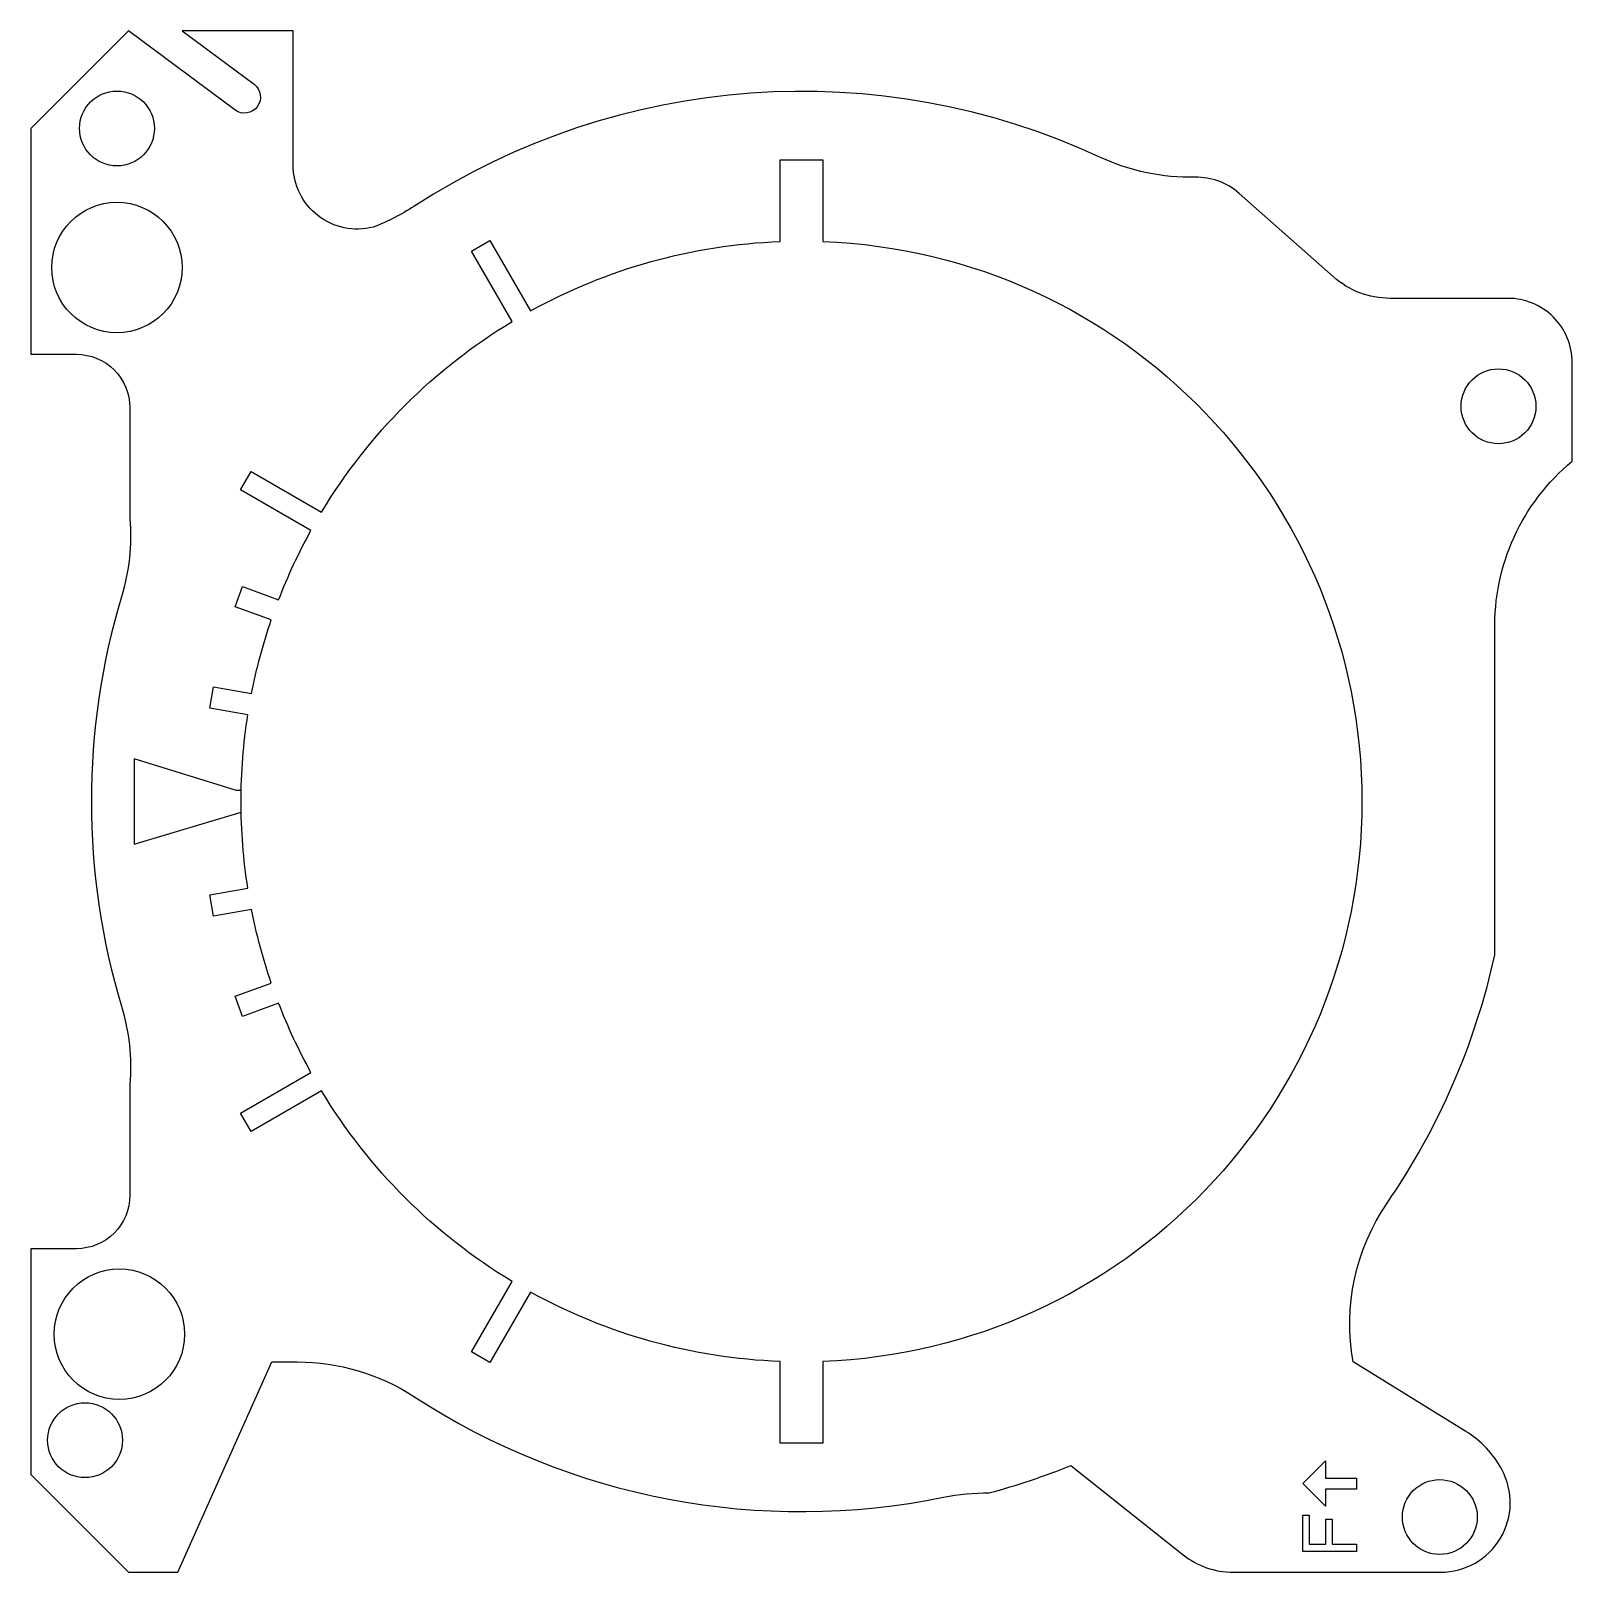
# Model space of a CAD drawing. Header units: millimetres. Extents: x -35.9 to 36.2, y -36 to 36.
import ezdxf

# ---------------------------------------------------------------- set-up
doc = ezdxf.new("R2010")
doc.units = ezdxf.units.MM
doc.layers.get('0').update_dxf_attribs({"linetype": 'CONTINUOUS'})

msp = doc.modelspace()

# ---------------------------------------------------------------- linework, layer by layer
for points in [[(20.62, 28.439, 0.18864), (18.568, 29.191, -0.114506), (14.143, 30.119, 0.258534), (-17.96, 27.828, -0.053707), (-19.87, 26.858, -0.488983), (-23.607, 29.766), (-23.607, 36.039), (-28.796, 36.039), (-25.438, 33.541, -1), (-26.334, 32.337), (-31.309, 36.039), (-35.874, 31.474), (-35.874, 20.913), (-33.741, 20.913, -0.414214), (-31.241, 18.413), (-31.241, 13.232, -0.092777), (-31.635, 9.574, 0.147218), (-31.635, -9.564, -0.092777), (-31.241, -13.222), (-31.241, -18.403, -0.414214), (-33.741, -20.903), (-35.874, -20.903), (-35.874, -31.463), (-31.309, -36.028), (-29.007, -36.028), (-24.6, -26.198), (-23.417, -26.198, -0.14532), (-17.96, -27.818, 0.197191), (6.806, -32.526, -0.053707), (8.938, -32.324, 0.030033), (12.748, -31.04), (17.999, -35.212, 0.169444), (20.34, -36.028), (30.048, -36.028, 0.568345), (32.905, -31.23, 0.131085), (31.223, -29.451), (25.952, -26.198, -0.197367), (27.545, -18.768, 0.096076), (32.578, -7.169), (32.578, 7.98, -0.229415), (36.193, 15.913, 0.000005), (36.193, 15.913), (36.193, 20.531, 0.414214), (33.193, 23.531), (27.681, 23.531, -0.183132), (25.03, 24.535)], [(-25.572, 15.438), (-22.279, 13.537, -0.121957), (-13.373, 22.443), (-15.274, 25.736), (-14.408, 26.236), (-12.507, 22.943, -0.117117), (-0.841, 26.189), (-0.841, 30.005), (1.159, 30.005), (1.159, 26.189, -0.962537), (1.159, -26.179), (1.159, -29.995), (-0.841, -29.995), (-0.841, -26.179, -0.117117), (-12.507, -22.933), (-14.408, -26.226), (-15.274, -25.726), (-13.373, -22.433, -0.121957), (-22.279, -13.527), (-25.572, -15.428), (-26.072, -14.562), (-22.779, -12.661, -0.034105), (-24.288, -9.425), (-25.981, -10.041), (-26.323, -9.102), (-24.63, -8.485, -0.034105), (-25.554, -5.037), (-27.329, -5.349), (-27.502, -4.365), (-25.728, -4.052, -0.038882), (-26.044, 0.005), (-26.044, 0.525), (-26.263, 0.525), (-31.044, 2.005), (-31.044, -1.995), (-26.044, -0.495), (-26.044, 0.005, -0.038882), (-25.728, 4.062), (-27.502, 4.375), (-27.329, 5.36), (-25.554, 5.047, -0.034105), (-24.63, 8.496), (-26.323, 9.112), (-25.981, 10.052), (-24.288, 9.435, -0.034105), (-22.779, 12.671), (-26.072, 14.572)]]:
    msp.add_lwpolyline(points, format="xyb", close=True)
for points in [[(24.665, -32.142), (24.665, -32.948), (23.604, -31.888), (24.665, -30.827), (24.665, -31.633), (26.11, -31.633), (26.11, -32.142)], [(24.969, -34.726), (26.104, -34.726), (26.104, -35.057), (23.604, -35.057), (23.604, -33.37), (23.899, -33.37), (23.899, -34.726), (24.674, -34.726), (24.674, -33.553), (24.969, -33.553)]]:
    msp.add_lwpolyline(points, close=True)
for centre, radius in [((-31.848, 31.474), 1.75), ((-31.848, 24.971), 3.05), ((32.748, 18.482), 1.75), ((-31.734, -24.901), 3.05), ((-33.339, -29.858), 1.75), ((30.002, -33.452), 1.75)]:
    msp.add_circle(centre, radius)

doc.saveas('drawing.dxf')
